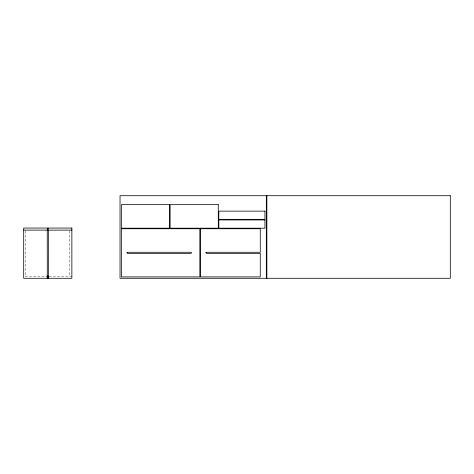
<?xml version="1.0" encoding="UTF-8"?>
<svg xmlns="http://www.w3.org/2000/svg" width="474" height="474" viewBox="0 0 474 474"><rect width="100%" height="100%" fill="white"/><g stroke="black" fill="none" stroke-linecap="round" stroke-linejoin="round"><path stroke-width="0.36" stroke-dasharray="2.37 1.78" d="M25.158 276.218L47.234 276.218M49.071 276.218L71.864 276.218M69.802 230.85L69.802 276.218M48.33 228.053L48.289 229.434M48.17 228.053L48.17 229.434M47.992 228.053L47.992 229.434M47.785 228.053L47.785 229.434M47.572 228.053L47.572 229.434M47.394 228.053L47.394 229.434M25.762 230.85L25.762 276.218M47.276 229.434L47.276 228.053L47.234 229.434"/><path stroke-width="0.71" d="M23.7 230.121L71.864 230.121M47.05 276.218L48.514 276.218M266.862 195.715L266.862 278.285M266.311 195.715L266.311 278.285M48.33 230.121L48.33 278.285M48.17 276.218L48.17 278.285M47.992 276.218L47.992 278.285M47.785 276.218L47.785 278.285M47.572 276.218L47.572 278.285M47.394 276.218L47.394 278.285M47.276 276.218L47.276 278.285L47.234 230.121M126.949 252.612L127.459 253.377L191.04 253.377L191.585 252.826L191.04 252.275L127.459 252.275L126.949 252.612M205.941 252.612L206.451 253.377L260.256 253.377L260.256 276.905L200.395 276.905L200.395 228.741L260.256 228.741L260.256 252.275L206.451 252.275L205.941 252.612M450.3 195.715L120.029 195.715L120.029 278.285L450.3 278.285L450.3 195.715M169.568 204.661L121.403 204.661L121.403 228.195L169.568 228.195L169.568 204.661M218.283 204.661L170.119 204.661L170.119 228.195L218.283 228.195L218.283 204.661M264.936 211.131L218.834 211.131L218.834 219.385L264.936 219.385L264.936 211.131M264.936 219.936L218.834 219.936L218.834 228.195L264.936 228.195L264.936 219.936M71.864 228.053L23.7 228.053L23.7 278.285L71.864 278.285L71.864 228.053M199.844 228.741L121.403 228.741L121.403 276.905L199.844 276.905L199.844 228.741"/></g></svg>
